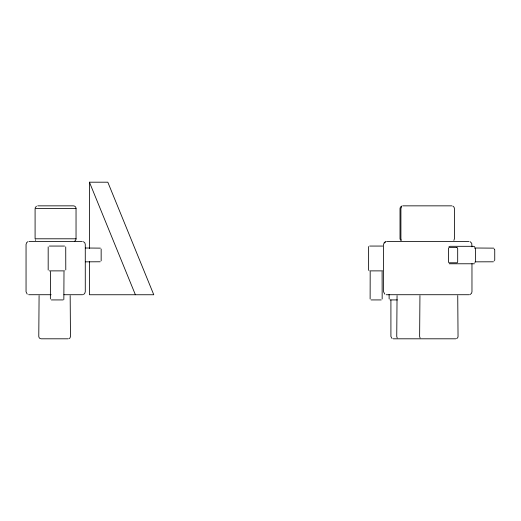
<?xml version="1.0" encoding="UTF-8"?>
<svg xmlns="http://www.w3.org/2000/svg" width="521" height="521" viewBox="0 0 521 521"><rect width="100%" height="100%" fill="white"/><g stroke="black" fill="none" stroke-linecap="round" stroke-linejoin="round"><path stroke-width="0.78" d="M65.783 269.943L65.731 246.843M382.167 299.008L382.108 271.63M50.426 271.63L50.368 299.008M370.184 271.63L370.125 299.008M35.181 207.827L36.424 206.205M48.179 246.843L48.179 270.099M39.088 295.615L38.782 336.546L39.251 337.921L40.456 338.728M397.054 295.615L396.748 336.546L397.217 337.921M419.939 295.615L419.633 336.546L420.102 337.921M63.842 299.49L63.998 271.63M368.621 246.557L368.621 270.386M384.505 242.942L385.592 241.855M453.863 240.415L454.41 238.794L454.41 208.517L454.052 207.182L452.762 206.049M401.698 206.629L400.91 208.517L400.91 238.794L401.463 240.415M448.939 246.791L450.19 246.309L473.485 246.309L474.735 246.791M474.455 263.776L449.219 263.776M27.88 241.685L26.662 242.623L26.05 244.427L26.05 291.78L27.209 294.131M83.445 294.521L84.662 293.584L85.275 291.78L85.275 244.427L84.877 242.942L83.445 241.685M69.072 338.637L70.003 337.921L70.465 336.546L70.166 295.615M401.665 206.049L400.375 207.182L400.017 208.517L400.017 238.794L400.571 240.415M385.416 241.685L384.198 242.623L383.58 244.427L383.58 291.78L384.745 294.131M470.131 294.521L471.564 293.264L471.967 291.78L471.967 263.691M456.643 338.637L457.738 337.68L458.044 336.546L457.738 295.615M100.24 261.77L85.451 261.842M493.446 261.796L475.119 261.842M89.436 248.589L89.436 182.194L107.821 182.194L153.773 294.749L89.436 294.749L89.436 261.549M37.759 205.847L73.37 205.847A2.67 2.664 0 0 1 76.04 208.517L76.04 238.794A2.67 2.664 0 0 1 74.705 241.099M402.687 205.847L451.74 205.847M76.04 208.517L35.089 208.517L35.089 238.794L76.04 238.794M29.02 241.457L82.305 241.457M386.556 241.457L468.991 241.457M49.358 246.062L64.552 246.062M369.636 246.062L382.714 246.062M85.451 248.003L100.416 248.133M474.579 248.003L493.745 248.139M49.358 270.881L64.552 270.881M369.636 270.881L382.714 270.881M28.629 294.723L51.156 294.723M63.94 294.723L82.696 294.723M386.165 294.723L469.375 294.723M51.286 299.927L63.139 299.927M371.043 299.927L381.248 299.927M390.079 299.927L397.354 299.927M41.042 338.806L68.205 338.806M393.173 338.806L455.777 338.806M470.131 241.685L471.739 243.294L471.967 246.837M392.046 338.507L390.913 336.546L390.913 299.998M35.643 240.415L35.298 239.81M89.436 182.194L135.388 294.749M389.154 299.008L389.083 294.495M475.614 248.81L475.614 261.549M101.152 248.999L101.152 260.845M475.061 262.291A1.263 0.892 -90 0 1 474.892 262.525M474.892 247.84A1.263 0.892 -90 0 1 475.126 248.211M494.69 260.246A0.99 0.697 -90 0 0 494.742 259.868L494.742 249.976A0.99 0.697 -90 0 0 494.69 249.598M494.312 260.78A0.99 0.697 -90 0 1 494.136 260.845M494.136 248.999A0.99 0.697 -90 0 1 494.54 249.279M456.8 247.573L449.323 247.573A1.263 0.892 -90 0 0 448.431 248.843L448.431 261.522A1.263 0.892 -90 0 0 449.323 262.786L456.8 262.786A1.263 0.892 -90 0 0 457.692 261.522L457.692 248.843A1.263 0.892 -90 0 0 456.8 247.573"/></g></svg>
